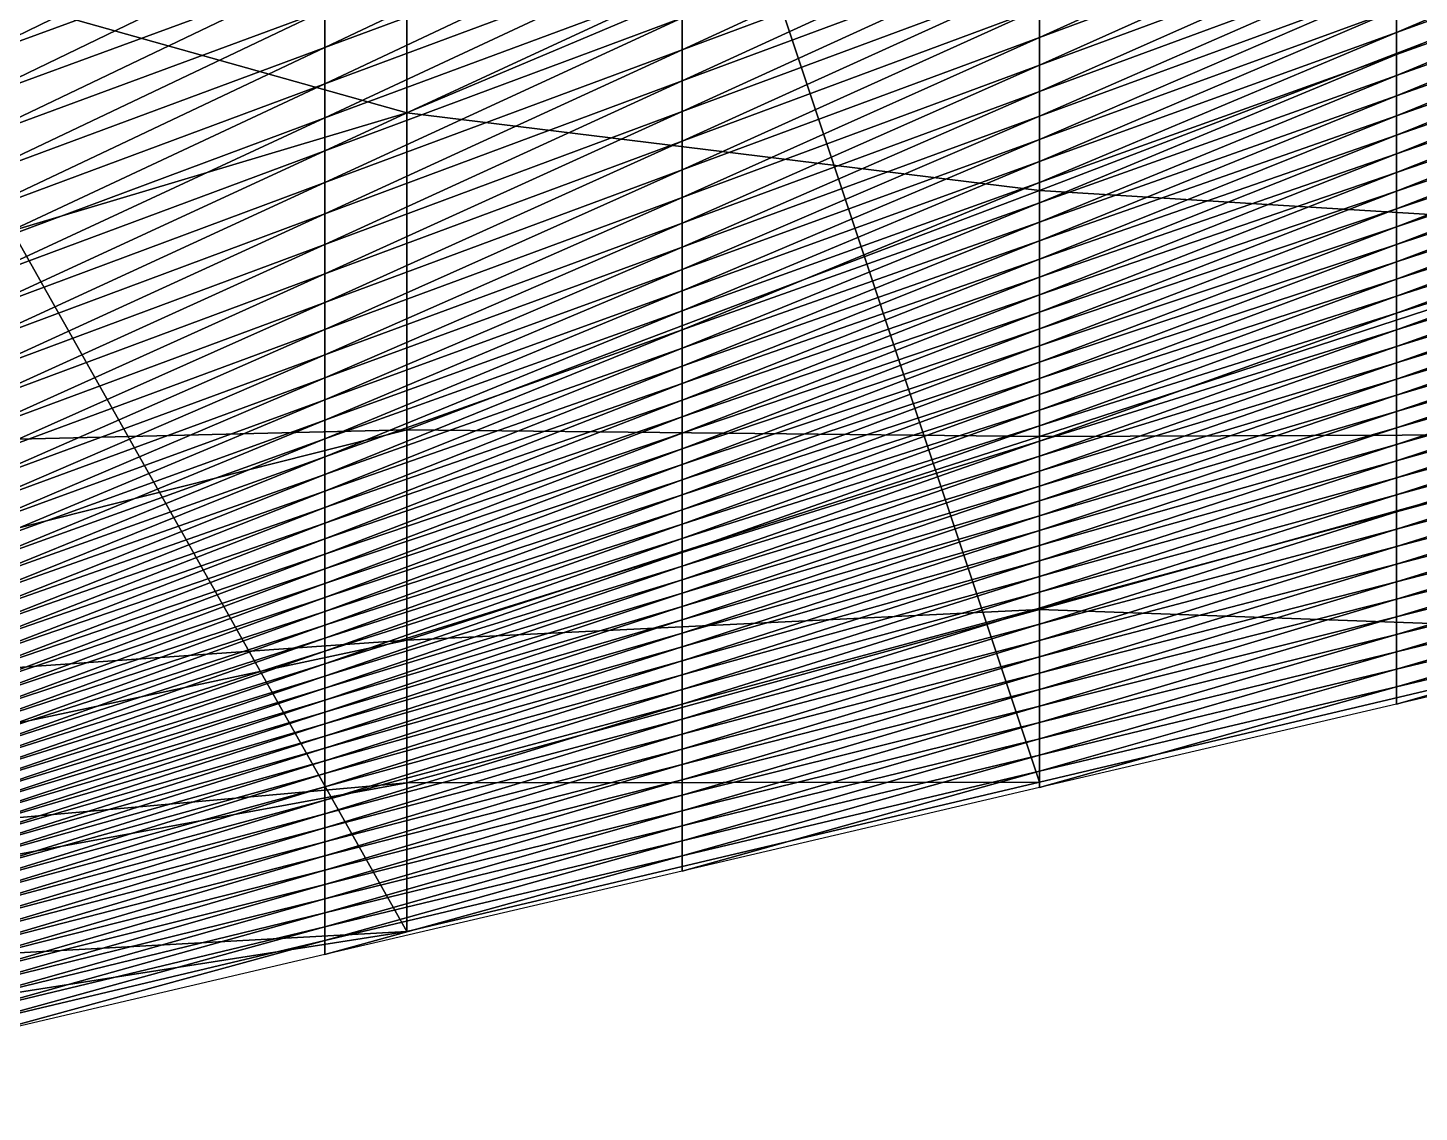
# Model space of a CAD drawing. Header units: metres. Extents: x -3 to 177, y -14 to 14.
# Drawn here: x 154.89 to 156.984, y -13.358 to -11.726 of the extents above; entities that cross this region are included whole.
import ezdxf

# ---------------------------------------------------------------- set-up
doc = ezdxf.new("R2010")
doc.units = ezdxf.units.M
doc.layers.add('HULL', color=7, linetype='Continuous', true_color=0x528ba5)
doc.layers.add('WBT_1_S', color=7, linetype='Continuous', true_color=0x417c9f)

msp = doc.modelspace()

# ---------------------------------------------------------------- linework, layer by layer
at = {"layer": 'HULL'}
for points in [[(154.8, -11.7741, 4.592), (154.8, -11.7079, 4.4153), (155.3375, -11.5129, 4.5219)], [(154.8, -11.7741, 4.592), (155.3375, -11.5129, 4.5219), (155.3375, -11.5778, 4.6973)], [(155.3375, -11.7556, 5.2294), (155.3375, -11.6994, 5.051), (155.875, -11.5011, 5.1535)], [(155.3375, -11.7556, 5.2294), (155.875, -11.5011, 5.1535), (155.875, -11.5566, 5.3304)], [(155.875, -11.759, 6.0437), (155.875, -11.7109, 5.8647), (156.4125, -11.5109, 5.9608)], [(155.875, -11.759, 6.0437), (156.4125, -11.5109, 5.9608), (156.4125, -11.5589, 6.1382)], [(156.4125, -11.7407, 6.8503), (156.4125, -11.6971, 6.6718), (156.95, -11.4975, 6.761)], [(156.4125, -11.7407, 6.8503), (156.95, -11.4975, 6.761), (156.95, -11.5414, 6.9377)], [(156.95, -11.733, 7.8273), (156.95, -11.6985, 7.6487), (157.4875, -11.5028, 7.7287)], [(156.95, -11.733, 7.8273), (157.4875, -11.5028, 7.7287), (157.4875, -11.5386, 7.9054)], [(156.4125, -11.7825, 7.0291), (156.4125, -11.7407, 6.8503), (156.95, -11.5414, 6.9377)], [(156.4125, -11.7825, 7.0291), (156.95, -11.5414, 6.9377), (156.95, -11.5838, 7.1148)], [(156.95, -11.7662, 8.0062), (156.95, -11.733, 7.8273), (157.4875, -11.5386, 7.9054)], [(156.95, -11.7662, 8.0062), (157.4875, -11.5386, 7.9054), (157.4875, -11.5734, 8.0824)], [(155.3375, -11.8102, 5.4083), (155.3375, -11.7556, 5.2294), (155.875, -11.5566, 5.3304)], [(155.3375, -11.8102, 5.4083), (155.875, -11.5566, 5.3304), (155.875, -11.6105, 5.5077)], [(155.875, -11.8061, 6.223), (155.875, -11.759, 6.0437), (156.4125, -11.5589, 6.1382)], [(155.875, -11.8061, 6.223), (156.4125, -11.5589, 6.1382), (156.4125, -11.6061, 6.3158)], [(156.95, -11.798, 8.1854), (156.95, -11.7662, 8.0062), (157.4875, -11.5734, 8.0824)], [(156.95, -11.798, 8.1854), (157.4875, -11.5734, 8.0824), (157.4875, -11.6067, 8.2596)], [(154.8, -11.8377, 4.7696), (154.8, -11.7741, 4.592), (155.3375, -11.5778, 4.6973)], [(154.8, -11.8377, 4.7696), (155.3375, -11.5778, 4.6973), (155.3375, -11.6403, 4.8736)], [(156.4125, -11.8219, 7.2085), (156.4125, -11.7825, 7.0291), (156.95, -11.5838, 7.1148)], [(156.4125, -11.8219, 7.2085), (156.95, -11.5838, 7.1148), (156.95, -11.6239, 7.2924)], [(155.3375, -11.8617, 5.588), (155.3375, -11.8102, 5.4083), (155.875, -11.6105, 5.5077)], [(155.3375, -11.8617, 5.588), (155.875, -11.6105, 5.5077), (155.875, -11.6618, 5.6859)], [(155.875, -11.8522, 6.4025), (155.875, -11.8061, 6.223), (156.4125, -11.6061, 6.3158)], [(155.875, -11.8522, 6.4025), (156.4125, -11.6061, 6.3158), (156.4125, -11.6523, 6.4936)], [(156.95, -11.8286, 8.3648), (156.95, -11.798, 8.1854), (157.4875, -11.6067, 8.2596)], [(156.95, -11.8286, 8.3648), (157.4875, -11.6067, 8.2596), (157.4875, -11.6388, 8.437)], [(156.4125, -11.859, 7.3884), (156.4125, -11.8219, 7.2085), (156.95, -11.6239, 7.2924)], [(156.4125, -11.859, 7.3884), (156.95, -11.6239, 7.2924), (156.95, -11.6621, 7.4703)], [(156.95, -11.8585, 8.5443), (156.95, -11.8286, 8.3648), (157.4875, -11.6388, 8.437)], [(156.95, -11.8585, 8.5443), (157.4875, -11.6388, 8.437), (157.4875, -11.6703, 8.6146)], [(154.8, -11.8977, 4.9485), (154.8, -11.8377, 4.7696), (155.3375, -11.6403, 4.8736)], [(154.8, -11.8977, 4.9485), (155.3375, -11.6403, 4.8736), (155.3375, -11.6994, 5.051)], [(155.875, -11.8968, 6.5825), (155.875, -11.8522, 6.4025), (156.4125, -11.6523, 6.4936)], [(155.875, -11.8968, 6.5825), (156.4125, -11.6523, 6.4936), (156.4125, -11.6971, 6.6718)], [(155.3375, -11.911, 5.7685), (155.3375, -11.8617, 5.588), (155.875, -11.6618, 5.6859)], [(155.3375, -11.911, 5.7685), (155.875, -11.6618, 5.6859), (155.875, -11.7109, 5.8647)], [(156.4125, -11.8942, 7.5687), (156.4125, -11.859, 7.3884), (156.95, -11.6621, 7.4703)], [(156.4125, -11.8942, 7.5687), (156.95, -11.6621, 7.4703), (156.95, -11.6985, 7.6487)], [(156.95, -11.8877, 8.7239), (156.95, -11.8585, 8.5443), (157.4875, -11.6703, 8.6146)], [(156.95, -11.8877, 8.7239), (157.4875, -11.6703, 8.6146), (157.4875, -11.7009, 8.7923)], [(154.8, -11.9547, 5.1283), (154.8, -11.8977, 4.9485), (155.3375, -11.6994, 5.051)], [(154.8, -11.9547, 5.1283), (155.3375, -11.6994, 5.051), (155.3375, -11.7556, 5.2294)], [(155.875, -11.9399, 6.7628), (155.875, -11.8968, 6.5825), (156.4125, -11.6971, 6.6718)], [(155.875, -11.9399, 6.7628), (156.4125, -11.6971, 6.6718), (156.4125, -11.7407, 6.8503)], [(156.4125, -11.9274, 7.7493), (156.4125, -11.8942, 7.5687), (156.95, -11.6985, 7.6487)], [(156.4125, -11.9274, 7.7493), (156.95, -11.6985, 7.6487), (156.95, -11.733, 7.8273)], [(156.95, -11.9159, 8.9036), (156.95, -11.8877, 8.7239), (157.4875, -11.7009, 8.7923)], [(156.95, -11.9159, 8.9036), (157.4875, -11.7009, 8.7923), (157.4875, -11.7308, 8.9701)], [(155.3375, -11.959, 5.9492), (155.3375, -11.911, 5.7685), (155.875, -11.7109, 5.8647)], [(155.3375, -11.959, 5.9492), (155.875, -11.7109, 5.8647), (155.875, -11.759, 6.0437)], [(155.875, -11.9813, 6.9434), (155.875, -11.9399, 6.7628), (156.4125, -11.7407, 6.8503)], [(155.875, -11.9813, 6.9434), (156.4125, -11.7407, 6.8503), (156.4125, -11.7825, 7.0291)], [(156.4125, -11.959, 7.9301), (156.4125, -11.9274, 7.7493), (156.95, -11.733, 7.8273)], [(156.4125, -11.959, 7.9301), (156.95, -11.733, 7.8273), (156.95, -11.7662, 8.0062)], [(156.95, -11.9439, 9.0834), (156.95, -11.9159, 8.9036), (157.4875, -11.7308, 8.9701)], [(156.95, -11.9439, 9.0834), (157.4875, -11.7308, 8.9701), (157.4875, -11.7603, 9.148)], [(154.8, -12.0098, 5.3088), (154.8, -11.9547, 5.1283), (155.3375, -11.7556, 5.2294)], [(154.8, -12.0098, 5.3088), (155.3375, -11.7556, 5.2294), (155.3375, -11.8102, 5.4083)], [(155.3375, -12.0061, 6.1302), (155.3375, -11.959, 5.9492), (155.875, -11.759, 6.0437)], [(155.3375, -12.0061, 6.1302), (155.875, -11.759, 6.0437), (155.875, -11.8061, 6.223)], [(156.95, -11.9717, 9.2632), (156.95, -11.9439, 9.0834), (157.4875, -11.7603, 9.148)], [(156.95, -11.9717, 9.2632), (157.4875, -11.7603, 9.148), (157.4875, -11.7896, 9.326)], [(155.875, -12.0199, 7.1247), (155.875, -11.9813, 6.9434), (156.4125, -11.7825, 7.0291)], [(155.875, -12.0199, 7.1247), (156.4125, -11.7825, 7.0291), (156.4125, -11.8219, 7.2085)], [(156.4125, -11.9893, 8.1112), (156.4125, -11.959, 7.9301), (156.95, -11.7662, 8.0062)], [(156.4125, -11.9893, 8.1112), (156.95, -11.7662, 8.0062), (156.95, -11.798, 8.1854)], [(155.3375, -12.052, 6.3115), (155.3375, -12.0061, 6.1302), (155.875, -11.8061, 6.223)], [(155.3375, -12.052, 6.3115), (155.875, -11.8061, 6.223), (155.875, -11.8522, 6.4025)], [(156.4125, -12.0184, 8.2925), (156.4125, -11.9893, 8.1112), (156.95, -11.798, 8.1854)], [(156.4125, -12.0184, 8.2925), (156.95, -11.798, 8.1854), (156.95, -11.8286, 8.3648)], [(156.95, -11.9986, 9.4432), (156.95, -11.9717, 9.2632), (157.4875, -11.7896, 9.326)], [(156.95, -11.9986, 9.4432), (157.4875, -11.7896, 9.326), (157.4875, -11.8182, 9.504)], [(154.8, -12.0617, 5.4902), (154.8, -12.0098, 5.3088), (155.3375, -11.8102, 5.4083)], [(154.8, -12.0617, 5.4902), (155.3375, -11.8102, 5.4083), (155.3375, -11.8617, 5.588)], [(155.875, -12.056, 7.3065), (155.875, -12.0199, 7.1247), (156.4125, -11.8219, 7.2085)], [(155.875, -12.056, 7.3065), (156.4125, -11.8219, 7.2085), (156.4125, -11.859, 7.3884)], [(156.95, -12.0256, 9.6231), (156.95, -11.9986, 9.4432), (157.4875, -11.8182, 9.504)], [(156.95, -12.0256, 9.6231), (157.4875, -11.8182, 9.504), (157.4875, -11.8467, 9.682)], [(156.4125, -12.0468, 8.4739), (156.4125, -12.0184, 8.2925), (156.95, -11.8286, 8.3648)], [(156.4125, -12.0468, 8.4739), (156.95, -11.8286, 8.3648), (156.95, -11.8585, 8.5443)], [(156.95, -12.0521, 9.8031), (156.95, -12.0256, 9.6231), (157.4875, -11.8467, 9.682)], [(156.95, -12.0521, 9.8031), (157.4875, -11.8467, 9.682), (157.4875, -11.875, 9.8601)], [(154.8, -12.111, 5.6723), (154.8, -12.0617, 5.4902), (155.3375, -11.8617, 5.588)], [(154.8, -12.111, 5.6723), (155.3375, -11.8617, 5.588), (155.3375, -11.911, 5.7685)], [(155.3375, -12.0964, 6.4932), (155.3375, -12.052, 6.3115), (155.875, -11.8522, 6.4025)], [(155.3375, -12.0964, 6.4932), (155.875, -11.8522, 6.4025), (155.875, -11.8968, 6.5825)], [(155.875, -12.0899, 7.4887), (155.875, -12.056, 7.3065), (156.4125, -11.859, 7.3884)], [(155.875, -12.0899, 7.4887), (156.4125, -11.859, 7.3884), (156.4125, -11.8942, 7.5687)], [(156.4125, -12.0744, 8.6554), (156.4125, -12.0468, 8.4739), (156.95, -11.8585, 8.5443)], [(156.4125, -12.0744, 8.6554), (156.95, -11.8585, 8.5443), (156.95, -11.8877, 8.7239)], [(156.4125, -12.1011, 8.8371), (156.4125, -12.0744, 8.6554), (156.95, -11.8877, 8.7239)], [(156.4125, -12.1011, 8.8371), (156.95, -11.8877, 8.7239), (156.95, -11.9159, 8.9036)], [(156.95, -12.0782, 9.9831), (156.95, -12.0521, 9.8031), (157.4875, -11.875, 9.8601)], [(156.95, -12.0782, 9.9831), (157.4875, -11.875, 9.8601), (157.4875, -11.903, 10.0382)], [(154.8, -12.1591, 5.8547), (154.8, -12.111, 5.6723), (155.3375, -11.911, 5.7685)], [(154.8, -12.1591, 5.8547), (155.3375, -11.911, 5.7685), (155.3375, -11.959, 5.9492)], [(155.3375, -12.1392, 6.6753), (155.3375, -12.0964, 6.4932), (155.875, -11.8968, 6.5825)], [(155.3375, -12.1392, 6.6753), (155.875, -11.8968, 6.5825), (155.875, -11.9399, 6.7628)], [(155.875, -12.1218, 7.6712), (155.875, -12.0899, 7.4887), (156.4125, -11.8942, 7.5687)], [(155.875, -12.1218, 7.6712), (156.4125, -11.8942, 7.5687), (156.4125, -11.9274, 7.7493)], [(156.95, -12.1044, 10.1632), (156.95, -12.0782, 9.9831), (157.4875, -11.903, 10.0382)], [(156.95, -12.1044, 10.1632), (157.4875, -11.903, 10.0382), (157.4875, -11.9309, 10.2163)], [(155.875, -12.1519, 7.854), (155.875, -12.1218, 7.6712), (156.4125, -11.9274, 7.7493)], [(155.875, -12.1519, 7.854), (156.4125, -11.9274, 7.7493), (156.4125, -11.959, 7.9301)], [(156.4125, -12.1276, 9.0188), (156.4125, -12.1011, 8.8371), (156.95, -11.9159, 8.9036)], [(156.4125, -12.1276, 9.0188), (156.95, -11.9159, 8.9036), (156.95, -11.9439, 9.0834)], [(156.95, -12.1299, 10.3433), (156.95, -12.1044, 10.1632), (157.4875, -11.9309, 10.2163)], [(156.95, -12.1299, 10.3433), (157.4875, -11.9309, 10.2163), (157.4875, -11.9584, 10.3945)], [(155.3375, -12.18, 6.8577), (155.3375, -12.1392, 6.6753), (155.875, -11.9399, 6.7628)], [(155.3375, -12.18, 6.8577), (155.875, -11.9399, 6.7628), (155.875, -11.9813, 6.9434)], [(156.4125, -12.1538, 9.2005), (156.4125, -12.1276, 9.0188), (156.95, -11.9439, 9.0834)], [(156.4125, -12.1538, 9.2005), (156.95, -11.9439, 9.0834), (156.95, -11.9717, 9.2632)], [(154.8, -12.206, 6.0375), (154.8, -12.1591, 5.8547), (155.3375, -11.959, 5.9492)], [(154.8, -12.206, 6.0375), (155.3375, -11.959, 5.9492), (155.3375, -12.0061, 6.1302)], [(155.875, -12.1805, 8.0371), (155.875, -12.1519, 7.854), (156.4125, -11.959, 7.9301)], [(155.875, -12.1805, 8.0371), (156.4125, -11.959, 7.9301), (156.4125, -11.9893, 8.1112)], [(156.4125, -12.1791, 9.3824), (156.4125, -12.1538, 9.2005), (156.95, -11.9717, 9.2632)], [(156.4125, -12.1791, 9.3824), (156.95, -11.9717, 9.2632), (156.95, -11.9986, 9.4432)], [(156.95, -12.1553, 10.5234), (156.95, -12.1299, 10.3433), (157.4875, -11.9584, 10.3945)], [(156.95, -12.1553, 10.5234), (157.4875, -11.9584, 10.3945), (157.4875, -11.9858, 10.5726)], [(155.3375, -12.2179, 7.0409), (155.3375, -12.18, 6.8577), (155.875, -11.9813, 6.9434)], [(155.3375, -12.2179, 7.0409), (155.875, -11.9813, 6.9434), (155.875, -12.0199, 7.1247)], [(155.875, -12.2082, 8.2203), (155.875, -12.1805, 8.0371), (156.4125, -11.9893, 8.1112)], [(155.875, -12.2082, 8.2203), (156.4125, -11.9893, 8.1112), (156.4125, -12.0184, 8.2925)], [(156.95, -12.1806, 10.7035), (156.95, -12.1553, 10.5234), (157.4875, -11.9858, 10.5726)], [(156.95, -12.1806, 10.7035), (157.4875, -11.9858, 10.5726), (157.4875, -12.0131, 10.7508)], [(154.8, -12.2519, 6.2205), (154.8, -12.206, 6.0375), (155.3375, -12.0061, 6.1302)], [(154.8, -12.2519, 6.2205), (155.3375, -12.0061, 6.1302), (155.3375, -12.052, 6.3115)], [(156.4125, -12.2044, 9.5642), (156.4125, -12.1791, 9.3824), (156.95, -11.9986, 9.4432)], [(156.4125, -12.2044, 9.5642), (156.95, -11.9986, 9.4432), (156.95, -12.0256, 9.6231)], [(156.95, -12.2054, 10.8837), (156.95, -12.1806, 10.7035), (157.4875, -12.0131, 10.7508)], [(156.95, -12.2054, 10.8837), (157.4875, -12.0131, 10.7508), (157.4875, -12.04, 10.929)], [(155.3375, -12.2529, 7.2246), (155.3375, -12.2179, 7.0409), (155.875, -12.0199, 7.1247)], [(155.3375, -12.2529, 7.2246), (155.875, -12.0199, 7.1247), (155.875, -12.056, 7.3065)], [(155.875, -12.2351, 8.4036), (155.875, -12.2082, 8.2203), (156.4125, -12.0184, 8.2925)], [(155.875, -12.2351, 8.4036), (156.4125, -12.0184, 8.2925), (156.4125, -12.0468, 8.4739)], [(156.4125, -12.2292, 9.7461), (156.4125, -12.2044, 9.5642), (156.95, -12.0256, 9.6231)], [(156.4125, -12.2292, 9.7461), (156.95, -12.0256, 9.6231), (156.95, -12.0521, 9.8031)], [(154.8, -12.296, 6.4039), (154.8, -12.2519, 6.2205), (155.3375, -12.052, 6.3115)], [(154.8, -12.296, 6.4039), (155.3375, -12.052, 6.3115), (155.3375, -12.0964, 6.4932)], [(155.3375, -12.2856, 7.4087), (155.3375, -12.2529, 7.2246), (155.875, -12.056, 7.3065)], [(155.3375, -12.2856, 7.4087), (155.875, -12.056, 7.3065), (155.875, -12.0899, 7.4887)], [(155.875, -12.2611, 8.587), (155.875, -12.2351, 8.4036), (156.4125, -12.0468, 8.4739)], [(155.875, -12.2611, 8.587), (156.4125, -12.0468, 8.4739), (156.4125, -12.0744, 8.6554)], [(156.4125, -12.2535, 9.9281), (156.4125, -12.2292, 9.7461), (156.95, -12.0521, 9.8031)], [(156.4125, -12.2535, 9.9281), (156.95, -12.0521, 9.8031), (156.95, -12.0782, 9.9831)], [(156.95, -12.23, 11.0638), (156.95, -12.2054, 10.8837), (157.4875, -12.04, 10.929)], [(156.95, -12.23, 11.0638), (157.4875, -12.04, 10.929), (157.4875, -12.0668, 11.1072)], [(155.875, -12.2863, 8.7706), (155.875, -12.2611, 8.587), (156.4125, -12.0744, 8.6554)], [(155.875, -12.2863, 8.7706), (156.4125, -12.0744, 8.6554), (156.4125, -12.1011, 8.8371)], [(156.4125, -12.2778, 10.11), (156.4125, -12.2535, 9.9281), (156.95, -12.0782, 9.9831)], [(156.4125, -12.2778, 10.11), (156.95, -12.0782, 9.9831), (156.95, -12.1044, 10.1632)], [(156.95, -12.2546, 11.244), (156.95, -12.23, 11.0638), (157.4875, -12.0668, 11.1072)], [(156.95, -12.2546, 11.244), (157.4875, -12.0668, 11.1072), (157.4875, -12.0935, 11.2855)], [(154.8, -12.3384, 6.5878), (154.8, -12.296, 6.4039), (155.3375, -12.0964, 6.4932)], [(154.8, -12.3384, 6.5878), (155.3375, -12.0964, 6.4932), (155.3375, -12.1392, 6.6753)], [(155.3375, -12.3162, 7.5931), (155.3375, -12.2856, 7.4087), (155.875, -12.0899, 7.4887)], [(155.3375, -12.3162, 7.5931), (155.875, -12.0899, 7.4887), (155.875, -12.1218, 7.6712)], [(156.95, -12.279, 11.4242), (156.95, -12.2546, 11.244), (157.4875, -12.0935, 11.2855)], [(156.95, -12.279, 11.4242), (157.4875, -12.0935, 11.2855), (157.4875, -12.1202, 11.4637)], [(155.875, -12.3112, 8.9542), (155.875, -12.2863, 8.7706), (156.4125, -12.1011, 8.8371)], [(155.875, -12.3112, 8.9542), (156.4125, -12.1011, 8.8371), (156.4125, -12.1276, 9.0188)], [(156.4125, -12.3014, 10.2921), (156.4125, -12.2778, 10.11), (156.95, -12.1044, 10.1632)], [(156.4125, -12.3014, 10.2921), (156.95, -12.1044, 10.1632), (156.95, -12.1299, 10.3433)], [(156.95, -12.3035, 11.6044), (156.95, -12.279, 11.4242), (157.4875, -12.1202, 11.4637)], [(156.95, -12.3035, 11.6044), (157.4875, -12.1202, 11.4637), (157.4875, -12.1468, 11.642)], [(154.8, -12.3788, 6.7721), (154.8, -12.3384, 6.5878), (155.3375, -12.1392, 6.6753)], [(154.8, -12.3788, 6.7721), (155.3375, -12.1392, 6.6753), (155.3375, -12.18, 6.8577)], [(155.3375, -12.3447, 7.7779), (155.3375, -12.3162, 7.5931), (155.875, -12.1218, 7.6712)], [(155.3375, -12.3447, 7.7779), (155.875, -12.1218, 7.6712), (155.875, -12.1519, 7.854)], [(155.875, -12.3359, 9.1378), (155.875, -12.3112, 8.9542), (156.4125, -12.1276, 9.0188)], [(155.875, -12.3359, 9.1378), (156.4125, -12.1276, 9.0188), (156.4125, -12.1538, 9.2005)], [(156.4125, -12.3248, 10.4741), (156.4125, -12.3014, 10.2921), (156.95, -12.1299, 10.3433)], [(156.4125, -12.3248, 10.4741), (156.95, -12.1299, 10.3433), (156.95, -12.1553, 10.5234)], [(155.3375, -12.3718, 7.9629), (155.3375, -12.3447, 7.7779), (155.875, -12.1519, 7.854)], [(155.3375, -12.3718, 7.9629), (155.875, -12.1519, 7.854), (155.875, -12.1805, 8.0371)], [(155.875, -12.3596, 9.3216), (155.875, -12.3359, 9.1378), (156.4125, -12.1538, 9.2005)], [(155.875, -12.3596, 9.3216), (156.4125, -12.1538, 9.2005), (156.4125, -12.1791, 9.3824)], [(156.4125, -12.3481, 10.6562), (156.4125, -12.3248, 10.4741), (156.95, -12.1553, 10.5234)], [(156.4125, -12.3481, 10.6562), (156.95, -12.1553, 10.5234), (156.95, -12.1806, 10.7035)], [(156.95, -12.3281, 11.7846), (156.95, -12.3035, 11.6044), (157.4875, -12.1468, 11.642)], [(156.95, -12.3281, 11.7846), (157.4875, -12.1468, 11.642), (157.4875, -12.1736, 11.8202)], [(154.8, -12.4159, 6.957), (154.8, -12.3788, 6.7721), (155.3375, -12.18, 6.8577)], [(154.8, -12.4159, 6.957), (155.3375, -12.18, 6.8577), (155.3375, -12.2179, 7.0409)], [(155.3375, -12.398, 8.148), (155.3375, -12.3718, 7.9629), (155.875, -12.1805, 8.0371)], [(155.3375, -12.398, 8.148), (155.875, -12.1805, 8.0371), (155.875, -12.2082, 8.2203)], [(155.875, -12.3832, 9.5053), (155.875, -12.3596, 9.3216), (156.4125, -12.1791, 9.3824)], [(155.875, -12.3832, 9.5053), (156.4125, -12.1791, 9.3824), (156.4125, -12.2044, 9.5642)], [(156.4125, -12.3708, 10.8383), (156.4125, -12.3481, 10.6562), (156.95, -12.1806, 10.7035)], [(156.4125, -12.3708, 10.8383), (156.95, -12.1806, 10.7035), (156.95, -12.2054, 10.8837)], [(156.95, -12.3528, 11.9648), (156.95, -12.3281, 11.7846), (157.4875, -12.1736, 11.8202)], [(156.95, -12.3528, 11.9648), (157.4875, -12.1736, 11.8202), (157.4875, -12.2004, 11.9984)], [(155.875, -12.4063, 9.6891), (155.875, -12.3832, 9.5053), (156.4125, -12.2044, 9.5642)], [(155.875, -12.4063, 9.6891), (156.4125, -12.2044, 9.5642), (156.4125, -12.2292, 9.7461)], [(156.95, -12.3778, 12.1449), (156.95, -12.3528, 11.9648), (157.4875, -12.2004, 11.9984)], [(156.95, -12.3778, 12.1449), (157.4875, -12.2004, 11.9984), (157.4875, -12.2275, 12.1766)], [(154.8, -12.4498, 7.1426), (154.8, -12.4159, 6.957), (155.3375, -12.2179, 7.0409)], [(154.8, -12.4498, 7.1426), (155.3375, -12.2179, 7.0409), (155.3375, -12.2529, 7.2246)], [(155.3375, -12.4233, 8.3333), (155.3375, -12.398, 8.148), (155.875, -12.2082, 8.2203)], [(155.3375, -12.4233, 8.3333), (155.875, -12.2082, 8.2203), (155.875, -12.2351, 8.4036)], [(156.4125, -12.3933, 11.0204), (156.4125, -12.3708, 10.8383), (156.95, -12.2054, 10.8837)], [(156.4125, -12.3933, 11.0204), (156.95, -12.2054, 10.8837), (156.95, -12.23, 11.0638)], [(155.3375, -12.4479, 8.5186), (155.3375, -12.4233, 8.3333), (155.875, -12.2351, 8.4036)], [(155.3375, -12.4479, 8.5186), (155.875, -12.2351, 8.4036), (155.875, -12.2611, 8.587)], [(155.875, -12.4288, 9.873), (155.875, -12.4063, 9.6891), (156.4125, -12.2292, 9.7461)], [(155.875, -12.4288, 9.873), (156.4125, -12.2292, 9.7461), (156.4125, -12.2535, 9.9281)], [(156.4125, -12.4156, 11.2026), (156.4125, -12.3933, 11.0204), (156.95, -12.23, 11.0638)], [(156.4125, -12.4156, 11.2026), (156.95, -12.23, 11.0638), (156.95, -12.2546, 11.244)], [(156.95, -12.4031, 12.325), (156.95, -12.3778, 12.1449), (157.4875, -12.2275, 12.1766)], [(156.95, -12.4031, 12.325), (157.4875, -12.2275, 12.1766), (157.4875, -12.2547, 12.3548)], [(154.8, -12.4813, 7.3287), (154.8, -12.4498, 7.1426), (155.3375, -12.2529, 7.2246)], [(154.8, -12.4813, 7.3287), (155.3375, -12.2529, 7.2246), (155.3375, -12.2856, 7.4087)], [(155.3375, -12.4715, 8.7041), (155.3375, -12.4479, 8.5186), (155.875, -12.2611, 8.587)], [(155.3375, -12.4715, 8.7041), (155.875, -12.2611, 8.587), (155.875, -12.2863, 8.7706)], [(155.875, -12.4513, 10.0569), (155.875, -12.4288, 9.873), (156.4125, -12.2535, 9.9281)], [(155.875, -12.4513, 10.0569), (156.4125, -12.2535, 9.9281), (156.4125, -12.2778, 10.11)], [(156.4125, -12.4379, 11.3847), (156.4125, -12.4156, 11.2026), (156.95, -12.2546, 11.244)], [(156.4125, -12.4379, 11.3847), (156.95, -12.2546, 11.244), (156.95, -12.279, 11.4242)], [(156.95, -12.4287, 12.5051), (156.95, -12.4031, 12.325), (157.4875, -12.2547, 12.3548)], [(156.95, -12.4287, 12.5051), (157.4875, -12.2547, 12.3548), (157.4875, -12.2823, 12.533)], [(154.8, -12.5106, 7.515), (154.8, -12.4813, 7.3287), (155.3375, -12.2856, 7.4087)], [(154.8, -12.5106, 7.515), (155.3375, -12.2856, 7.4087), (155.3375, -12.3162, 7.5931)], [(155.3375, -12.4948, 8.8896), (155.3375, -12.4715, 8.7041), (155.875, -12.2863, 8.7706)], [(155.3375, -12.4948, 8.8896), (155.875, -12.2863, 8.7706), (155.875, -12.3112, 8.9542)], [(155.875, -12.4729, 10.2409), (155.875, -12.4513, 10.0569), (156.4125, -12.2778, 10.11)], [(155.875, -12.4729, 10.2409), (156.4125, -12.2778, 10.11), (156.4125, -12.3014, 10.2921)], [(156.4125, -12.4602, 11.5669), (156.4125, -12.4379, 11.3847), (156.95, -12.279, 11.4242)], [(156.4125, -12.4602, 11.5669), (156.95, -12.279, 11.4242), (156.95, -12.3035, 11.6044)], [(156.95, -12.4544, 12.6852), (156.95, -12.4287, 12.5051), (157.4875, -12.2823, 12.533)], [(156.95, -12.4544, 12.6852), (157.4875, -12.2823, 12.533), (157.4875, -12.3099, 12.7111)], [(155.875, -12.4943, 10.4249), (155.875, -12.4729, 10.2409), (156.4125, -12.3014, 10.2921)], [(155.875, -12.4943, 10.4249), (156.4125, -12.3014, 10.2921), (156.4125, -12.3248, 10.4741)], [(156.4125, -12.4826, 11.749), (156.4125, -12.4602, 11.5669), (156.95, -12.3035, 11.6044)], [(156.4125, -12.4826, 11.749), (156.95, -12.3035, 11.6044), (156.95, -12.3281, 11.7846)], [(156.95, -12.4805, 12.8652), (156.95, -12.4544, 12.6852), (157.4875, -12.3099, 12.7111)], [(156.95, -12.4805, 12.8652), (157.4875, -12.3099, 12.7111), (157.4875, -12.3377, 12.8892)], [(154.8, -12.5375, 7.7018), (154.8, -12.5106, 7.515), (155.3375, -12.3162, 7.5931)], [(154.8, -12.5375, 7.7018), (155.3375, -12.3162, 7.5931), (155.3375, -12.3447, 7.7779)], [(155.3375, -12.5181, 9.0751), (155.3375, -12.4948, 8.8896), (155.875, -12.3112, 8.9542)], [(155.3375, -12.5181, 9.0751), (155.875, -12.3112, 8.9542), (155.875, -12.3359, 9.1378)], [(155.875, -12.5156, 10.6089), (155.875, -12.4943, 10.4249), (156.4125, -12.3248, 10.4741)], [(155.875, -12.5156, 10.6089), (156.4125, -12.3248, 10.4741), (156.4125, -12.3481, 10.6562)], [(156.4125, -12.5052, 11.9311), (156.4125, -12.4826, 11.749), (156.95, -12.3281, 11.7846)], [(156.4125, -12.5052, 11.9311), (156.95, -12.3281, 11.7846), (156.95, -12.3528, 11.9648)], [(154.8, -12.5631, 7.8887), (154.8, -12.5375, 7.7018), (155.3375, -12.3447, 7.7779)], [(154.8, -12.5631, 7.8887), (155.3375, -12.3447, 7.7779), (155.3375, -12.3718, 7.9629)], [(155.3375, -12.54, 9.2608), (155.3375, -12.5181, 9.0751), (155.875, -12.3359, 9.1378)], [(155.3375, -12.54, 9.2608), (155.875, -12.3359, 9.1378), (155.875, -12.3596, 9.3216)], [(155.875, -12.5362, 10.7929), (155.875, -12.5156, 10.6089), (156.4125, -12.3481, 10.6562)], [(155.875, -12.5362, 10.7929), (156.4125, -12.3481, 10.6562), (156.4125, -12.3708, 10.8383)], [(156.95, -12.5067, 13.0453), (156.95, -12.4805, 12.8652), (157.4875, -12.3377, 12.8892)], [(156.95, -12.5067, 13.0453), (157.4875, -12.3377, 12.8892), (157.4875, -12.3657, 13.0673)], [(154.8, -12.5877, 8.0758), (154.8, -12.5631, 7.8887), (155.3375, -12.3718, 7.9629)], [(154.8, -12.5877, 8.0758), (155.3375, -12.3718, 7.9629), (155.3375, -12.398, 8.148)], [(155.3375, -12.562, 9.4464), (155.3375, -12.54, 9.2608), (155.875, -12.3596, 9.3216)], [(155.3375, -12.562, 9.4464), (155.875, -12.3596, 9.3216), (155.875, -12.3832, 9.5053)], [(155.875, -12.5565, 10.977), (155.875, -12.5362, 10.7929), (156.4125, -12.3708, 10.8383)], [(155.875, -12.5565, 10.977), (156.4125, -12.3708, 10.8383), (156.4125, -12.3933, 11.0204)], [(156.4125, -12.5281, 12.1132), (156.4125, -12.5052, 11.9311), (156.95, -12.3528, 11.9648)], [(156.4125, -12.5281, 12.1132), (156.95, -12.3528, 11.9648), (156.95, -12.3778, 12.1449)], [(156.95, -12.533, 13.2253), (156.95, -12.5067, 13.0453), (157.4875, -12.3657, 13.0673)], [(156.95, -12.533, 13.2253), (157.4875, -12.3657, 13.0673), (157.4875, -12.3937, 13.2455)], [(155.3375, -12.5834, 9.6322), (155.3375, -12.562, 9.4464), (155.875, -12.3832, 9.5053)], [(155.3375, -12.5834, 9.6322), (155.875, -12.3832, 9.5053), (155.875, -12.4063, 9.6891)], [(155.875, -12.5767, 11.1611), (155.875, -12.5565, 10.977), (156.4125, -12.3933, 11.0204)], [(155.875, -12.5767, 11.1611), (156.4125, -12.3933, 11.0204), (156.4125, -12.4156, 11.2026)], [(156.4125, -12.5514, 12.2953), (156.4125, -12.5281, 12.1132), (156.95, -12.3778, 12.1449)], [(156.4125, -12.5514, 12.2953), (156.95, -12.3778, 12.1449), (156.95, -12.4031, 12.325)], [(156.95, -12.5594, 13.4053), (156.95, -12.533, 13.2253), (157.4875, -12.3937, 13.2455)], [(156.95, -12.5594, 13.4053), (157.4875, -12.3937, 13.2455), (157.4875, -12.4218, 13.4236)], [(154.8, -12.6116, 8.2629), (154.8, -12.5877, 8.0758), (155.3375, -12.398, 8.148)], [(154.8, -12.6116, 8.2629), (155.3375, -12.398, 8.148), (155.3375, -12.4233, 8.3333)], [(155.3375, -12.6041, 9.818), (155.3375, -12.5834, 9.6322), (155.875, -12.4063, 9.6891)], [(155.3375, -12.6041, 9.818), (155.875, -12.4063, 9.6891), (155.875, -12.4288, 9.873)], [(156.4125, -12.5751, 12.4773), (156.4125, -12.5514, 12.2953), (156.95, -12.4031, 12.325)], [(156.4125, -12.5751, 12.4773), (156.95, -12.4031, 12.325), (156.95, -12.4287, 12.5051)], [(154.8, -12.6346, 8.4502), (154.8, -12.6116, 8.2629), (155.3375, -12.4233, 8.3333)], [(154.8, -12.6346, 8.4502), (155.3375, -12.4233, 8.3333), (155.3375, -12.4479, 8.5186)], [(155.3375, -12.6247, 10.0038), (155.3375, -12.6041, 9.818), (155.875, -12.4288, 9.873)], [(155.3375, -12.6247, 10.0038), (155.875, -12.4288, 9.873), (155.875, -12.4513, 10.0569)], [(155.875, -12.5968, 11.3452), (155.875, -12.5767, 11.1611), (156.4125, -12.4156, 11.2026)], [(155.875, -12.5968, 11.3452), (156.4125, -12.4156, 11.2026), (156.4125, -12.4379, 11.3847)], [(156.4125, -12.599, 12.6593), (156.4125, -12.5751, 12.4773), (156.95, -12.4287, 12.5051)], [(156.4125, -12.599, 12.6593), (156.95, -12.4287, 12.5051), (156.95, -12.4544, 12.6852)], [(156.95, -12.5859, 13.5853), (156.95, -12.5594, 13.4053), (157.4875, -12.4218, 13.4236)], [(156.95, -12.5859, 13.5853), (157.4875, -12.4218, 13.4236), (157.4875, -12.45, 13.6017)], [(154.8, -12.6567, 8.6376), (154.8, -12.6346, 8.4502), (155.3375, -12.4479, 8.5186)], [(154.8, -12.6567, 8.6376), (155.3375, -12.4479, 8.5186), (155.3375, -12.4715, 8.7041)], [(155.3375, -12.6444, 10.1897), (155.3375, -12.6247, 10.0038), (155.875, -12.4513, 10.0569)], [(155.3375, -12.6444, 10.1897), (155.875, -12.4513, 10.0569), (155.875, -12.4729, 10.2409)], [(155.875, -12.6169, 11.5293), (155.875, -12.5968, 11.3452), (156.4125, -12.4379, 11.3847)], [(155.875, -12.6169, 11.5293), (156.4125, -12.4379, 11.3847), (156.4125, -12.4602, 11.5669)], [(156.4125, -12.6233, 12.8413), (156.4125, -12.599, 12.6593), (156.95, -12.4544, 12.6852)], [(156.4125, -12.6233, 12.8413), (156.95, -12.4544, 12.6852), (156.95, -12.4805, 12.8652)], [(156.95, -12.6123, 13.7653), (156.95, -12.5859, 13.5853), (157.4875, -12.45, 13.6017)], [(156.95, -12.6123, 13.7653), (157.4875, -12.45, 13.6017), (157.4875, -12.4781, 13.7798)], [(154.8, -12.6785, 8.825), (154.8, -12.6567, 8.6376), (155.3375, -12.4715, 8.7041)], [(154.8, -12.6785, 8.825), (155.3375, -12.4715, 8.7041), (155.3375, -12.4948, 8.8896)], [(155.3375, -12.6638, 10.3756), (155.3375, -12.6444, 10.1897), (155.875, -12.4729, 10.2409)], [(155.3375, -12.6638, 10.3756), (155.875, -12.4729, 10.2409), (155.875, -12.4943, 10.4249)], [(155.875, -12.6371, 11.7134), (155.875, -12.6169, 11.5293), (156.4125, -12.4602, 11.5669)], [(155.875, -12.6371, 11.7134), (156.4125, -12.4602, 11.5669), (156.4125, -12.4826, 11.749)], [(154.8, -12.7002, 9.0124), (154.8, -12.6785, 8.825), (155.3375, -12.4948, 8.8896)], [(154.8, -12.7002, 9.0124), (155.3375, -12.4948, 8.8896), (155.3375, -12.5181, 9.0751)], [(155.3375, -12.6831, 10.5615), (155.3375, -12.6638, 10.3756), (155.875, -12.4943, 10.4249)], [(155.3375, -12.6831, 10.5615), (155.875, -12.4943, 10.4249), (155.875, -12.5156, 10.6089)], [(155.875, -12.6576, 11.8975), (155.875, -12.6371, 11.7134), (156.4125, -12.4826, 11.749)], [(155.875, -12.6576, 11.8975), (156.4125, -12.4826, 11.749), (156.4125, -12.5052, 11.9311)], [(156.4125, -12.6477, 13.0232), (156.4125, -12.6233, 12.8413), (156.95, -12.4805, 12.8652)], [(156.4125, -12.6477, 13.0232), (156.95, -12.4805, 12.8652), (156.95, -12.5067, 13.0453)], [(156.95, -12.6388, 13.9453), (156.95, -12.6123, 13.7653), (157.4875, -12.4781, 13.7798)], [(156.95, -12.6388, 13.9453), (157.4875, -12.4781, 13.7798), (157.4875, -12.5063, 13.9578)], [(154.8, -12.7205, 9.2), (154.8, -12.7002, 9.0124), (155.3375, -12.5181, 9.0751)], [(154.8, -12.7205, 9.2), (155.3375, -12.5181, 9.0751), (155.3375, -12.54, 9.2608)], [(155.3375, -12.7016, 10.7476), (155.3375, -12.6831, 10.5615), (155.875, -12.5156, 10.6089)], [(155.3375, -12.7016, 10.7476), (155.875, -12.5156, 10.6089), (155.875, -12.5362, 10.7929)], [(155.875, -12.6784, 12.0815), (155.875, -12.6576, 11.8975), (156.4125, -12.5052, 11.9311)], [(155.875, -12.6784, 12.0815), (156.4125, -12.5052, 11.9311), (156.4125, -12.5281, 12.1132)], [(156.4125, -12.6723, 13.2051), (156.4125, -12.6477, 13.0232), (156.95, -12.5067, 13.0453)], [(156.4125, -12.6723, 13.2051), (156.95, -12.5067, 13.0453), (156.95, -12.533, 13.2253)], [(156.95, -12.6651, 14.1254), (156.95, -12.6388, 13.9453), (157.4875, -12.5063, 13.9578)], [(156.95, -12.6651, 14.1254), (157.4875, -12.5063, 13.9578), (157.4875, -12.5343, 14.136)], [(154.8, -12.7408, 9.3875), (154.8, -12.7205, 9.2), (155.3375, -12.54, 9.2608)], [(154.8, -12.7408, 9.3875), (155.3375, -12.54, 9.2608), (155.3375, -12.562, 9.4464)], [(155.3375, -12.7197, 10.9336), (155.3375, -12.7016, 10.7476), (155.875, -12.5362, 10.7929)], [(155.3375, -12.7197, 10.9336), (155.875, -12.5362, 10.7929), (155.875, -12.5565, 10.977)], [(155.875, -12.6997, 12.2655), (155.875, -12.6784, 12.0815), (156.4125, -12.5281, 12.1132)], [(155.875, -12.6997, 12.2655), (156.4125, -12.5281, 12.1132), (156.4125, -12.5514, 12.2953)], [(156.4125, -12.697, 13.3871), (156.4125, -12.6723, 13.2051), (156.95, -12.533, 13.2253)], [(156.4125, -12.697, 13.3871), (156.95, -12.533, 13.2253), (156.95, -12.5594, 13.4053)], [(156.95, -12.6912, 14.3054), (156.95, -12.6651, 14.1254), (157.4875, -12.5343, 14.136)], [(156.95, -12.6912, 14.3054), (157.4875, -12.5343, 14.136), (157.4875, -12.5621, 14.3141)], [(155.3375, -12.7377, 11.1196), (155.3375, -12.7197, 10.9336), (155.875, -12.5565, 10.977)], [(155.3375, -12.7377, 11.1196), (155.875, -12.5565, 10.977), (155.875, -12.5767, 11.1611)], [(155.875, -12.7216, 12.4495), (155.875, -12.6997, 12.2655), (156.4125, -12.5514, 12.2953)], [(155.875, -12.7216, 12.4495), (156.4125, -12.5514, 12.2953), (156.4125, -12.5751, 12.4773)], [(156.4125, -12.7218, 13.569), (156.4125, -12.697, 13.3871), (156.95, -12.5594, 13.4053)], [(156.4125, -12.7218, 13.569), (156.95, -12.5594, 13.4053), (156.95, -12.5859, 13.5853)], [(154.8, -12.7605, 9.5752), (154.8, -12.7408, 9.3875), (155.3375, -12.562, 9.4464)], [(154.8, -12.7605, 9.5752), (155.3375, -12.562, 9.4464), (155.3375, -12.5834, 9.6322)], [(155.3375, -12.7556, 11.3057), (155.3375, -12.7377, 11.1196), (155.875, -12.5767, 11.1611)], [(155.3375, -12.7556, 11.3057), (155.875, -12.5767, 11.1611), (155.875, -12.5968, 11.3452)], [(155.875, -12.7436, 12.6334), (155.875, -12.7216, 12.4495), (156.4125, -12.5751, 12.4773)], [(155.875, -12.7436, 12.6334), (156.4125, -12.5751, 12.4773), (156.4125, -12.599, 12.6593)], [(156.95, -12.7174, 14.4855), (156.95, -12.6912, 14.3054), (157.4875, -12.5621, 14.3141)], [(156.95, -12.7174, 14.4855), (157.4875, -12.5621, 14.3141), (157.4875, -12.59, 14.4922)], [(154.8, -12.7794, 9.7629), (154.8, -12.7605, 9.5752), (155.3375, -12.5834, 9.6322)], [(154.8, -12.7794, 9.7629), (155.3375, -12.5834, 9.6322), (155.3375, -12.6041, 9.818)], [(155.3375, -12.7735, 11.4918), (155.3375, -12.7556, 11.3057), (155.875, -12.5968, 11.3452)], [(155.3375, -12.7735, 11.4918), (155.875, -12.5968, 11.3452), (155.875, -12.6169, 11.5293)], [(155.875, -12.7661, 12.8173), (155.875, -12.7436, 12.6334), (156.4125, -12.599, 12.6593)], [(155.875, -12.7661, 12.8173), (156.4125, -12.599, 12.6593), (156.4125, -12.6233, 12.8413)], [(156.4125, -12.7466, 13.7509), (156.4125, -12.7218, 13.569), (156.95, -12.5859, 13.5853)], [(156.4125, -12.7466, 13.7509), (156.95, -12.5859, 13.5853), (156.95, -12.6123, 13.7653)], [(156.95, -12.7435, 14.6655), (156.95, -12.7174, 14.4855), (157.4875, -12.59, 14.4922)], [(156.95, -12.7435, 14.6655), (157.4875, -12.59, 14.4922), (157.4875, -12.6179, 14.6704)], [(154.8, -12.7982, 9.9506), (154.8, -12.7794, 9.7629), (155.3375, -12.6041, 9.818)], [(154.8, -12.7982, 9.9506), (155.3375, -12.6041, 9.818), (155.3375, -12.6247, 10.0038)], [(155.3375, -12.7916, 11.6778), (155.3375, -12.7735, 11.4918), (155.875, -12.6169, 11.5293)], [(155.3375, -12.7916, 11.6778), (155.875, -12.6169, 11.5293), (155.875, -12.6371, 11.7134)], [(155.875, -12.7887, 13.0012), (155.875, -12.7661, 12.8173), (156.4125, -12.6233, 12.8413)], [(155.875, -12.7887, 13.0012), (156.4125, -12.6233, 12.8413), (156.4125, -12.6477, 13.0232)], [(156.4125, -12.7713, 13.9328), (156.4125, -12.7466, 13.7509), (156.95, -12.6123, 13.7653)], [(156.4125, -12.7713, 13.9328), (156.95, -12.6123, 13.7653), (156.95, -12.6388, 13.9453)], [(154.8, -12.8159, 10.1385), (154.8, -12.7982, 9.9506), (155.3375, -12.6247, 10.0038)], [(154.8, -12.8159, 10.1385), (155.3375, -12.6247, 10.0038), (155.3375, -12.6444, 10.1897)], [(154.8, -12.8333, 10.3263), (154.8, -12.8159, 10.1385), (155.3375, -12.6444, 10.1897)], [(154.8, -12.8333, 10.3263), (155.3375, -12.6444, 10.1897), (155.3375, -12.6638, 10.3756)], [(155.3375, -12.81, 11.8638), (155.3375, -12.7916, 11.6778), (155.875, -12.6371, 11.7134)], [(155.3375, -12.81, 11.8638), (155.875, -12.6371, 11.7134), (155.875, -12.6576, 11.8975)], [(156.4125, -12.7959, 14.1148), (156.4125, -12.7713, 13.9328), (156.95, -12.6388, 13.9453)], [(156.4125, -12.7959, 14.1148), (156.95, -12.6388, 13.9453), (156.95, -12.6651, 14.1254)], [(154.8, -12.8506, 10.5142), (154.8, -12.8333, 10.3263), (155.3375, -12.6638, 10.3756)], [(154.8, -12.8506, 10.5142), (155.3375, -12.6638, 10.3756), (155.3375, -12.6831, 10.5615)], [(155.3375, -12.8287, 12.0498), (155.3375, -12.81, 11.8638), (155.875, -12.6576, 11.8975)], [(155.3375, -12.8287, 12.0498), (155.875, -12.6576, 11.8975), (155.875, -12.6784, 12.0815)], [(155.875, -12.8116, 13.185), (155.875, -12.7887, 13.0012), (156.4125, -12.6477, 13.0232)], [(155.875, -12.8116, 13.185), (156.4125, -12.6477, 13.0232), (156.4125, -12.6723, 13.2051)], [(156.4125, -12.8203, 14.2967), (156.4125, -12.7959, 14.1148), (156.95, -12.6651, 14.1254)], [(156.4125, -12.8203, 14.2967), (156.95, -12.6651, 14.1254), (156.95, -12.6912, 14.3054)], [(154.8, -12.8669, 10.7022), (154.8, -12.8506, 10.5142), (155.3375, -12.6831, 10.5615)], [(154.8, -12.8669, 10.7022), (155.3375, -12.6831, 10.5615), (155.3375, -12.7016, 10.7476)], [(155.3375, -12.848, 12.2358), (155.3375, -12.8287, 12.0498), (155.875, -12.6784, 12.0815)], [(155.3375, -12.848, 12.2358), (155.875, -12.6784, 12.0815), (155.875, -12.6997, 12.2655)], [(155.875, -12.8346, 13.3688), (155.875, -12.8116, 13.185), (156.4125, -12.6723, 13.2051)], [(155.875, -12.8346, 13.3688), (156.4125, -12.6723, 13.2051), (156.4125, -12.697, 13.3871)], [(154.8, -12.883, 10.8902), (154.8, -12.8669, 10.7022), (155.3375, -12.7016, 10.7476)], [(154.8, -12.883, 10.8902), (155.3375, -12.7016, 10.7476), (155.3375, -12.7197, 10.9336)], [(155.3375, -12.868, 12.4216), (155.3375, -12.848, 12.2358), (155.875, -12.6997, 12.2655)], [(155.3375, -12.868, 12.4216), (155.875, -12.6997, 12.2655), (155.875, -12.7216, 12.4495)], [(155.875, -12.8577, 13.5527), (155.875, -12.8346, 13.3688), (156.4125, -12.697, 13.3871)], [(155.875, -12.8577, 13.5527), (156.4125, -12.697, 13.3871), (156.4125, -12.7218, 13.569)], [(156.4125, -12.8447, 14.4787), (156.4125, -12.8203, 14.2967), (156.95, -12.6912, 14.3054)], [(156.4125, -12.8447, 14.4787), (156.95, -12.6912, 14.3054), (156.95, -12.7174, 14.4855)], [(154.8, -12.8988, 11.0782), (154.8, -12.883, 10.8902), (155.3375, -12.7197, 10.9336)], [(154.8, -12.8988, 11.0782), (155.3375, -12.7197, 10.9336), (155.3375, -12.7377, 11.1196)], [(155.3375, -12.8881, 12.6075), (155.3375, -12.868, 12.4216), (155.875, -12.7216, 12.4495)], [(155.3375, -12.8881, 12.6075), (155.875, -12.7216, 12.4495), (155.875, -12.7436, 12.6334)], [(155.875, -12.8808, 13.7365), (155.875, -12.8577, 13.5527), (156.4125, -12.7218, 13.569)], [(155.875, -12.8808, 13.7365), (156.4125, -12.7218, 13.569), (156.4125, -12.7466, 13.7509)], [(156.4125, -12.8691, 14.6606), (156.4125, -12.8447, 14.4787), (156.95, -12.7174, 14.4855)], [(156.4125, -12.8691, 14.6606), (156.95, -12.7174, 14.4855), (156.95, -12.7435, 14.6655)], [(154.8, -12.9145, 11.2662), (154.8, -12.8988, 11.0782), (155.3375, -12.7377, 11.1196)], [(154.8, -12.9145, 11.2662), (155.3375, -12.7377, 11.1196), (155.3375, -12.7556, 11.3057)], [(155.3375, -12.9088, 12.7933), (155.3375, -12.8881, 12.6075), (155.875, -12.7436, 12.6334)], [(155.3375, -12.9088, 12.7933), (155.875, -12.7436, 12.6334), (155.875, -12.7661, 12.8173)], [(155.875, -12.9039, 13.9203), (155.875, -12.8808, 13.7365), (156.4125, -12.7466, 13.7509)], [(155.875, -12.9039, 13.9203), (156.4125, -12.7466, 13.7509), (156.4125, -12.7713, 13.9328)], [(154.8, -12.9302, 11.4542), (154.8, -12.9145, 11.2662), (155.3375, -12.7556, 11.3057)], [(154.8, -12.9302, 11.4542), (155.3375, -12.7556, 11.3057), (155.3375, -12.7735, 11.4918)], [(155.3375, -12.9297, 12.9791), (155.3375, -12.9088, 12.7933), (155.875, -12.7661, 12.8173)], [(155.3375, -12.9297, 12.9791), (155.875, -12.7661, 12.8173), (155.875, -12.7887, 13.0012)], [(154.8, -12.9462, 11.6422), (154.8, -12.9302, 11.4542), (155.3375, -12.7735, 11.4918)], [(154.8, -12.9462, 11.6422), (155.3375, -12.7735, 11.4918), (155.3375, -12.7916, 11.6778)], [(155.3375, -12.9509, 13.1648), (155.3375, -12.9297, 12.9791), (155.875, -12.7887, 13.0012)], [(155.3375, -12.9509, 13.1648), (155.875, -12.7887, 13.0012), (155.875, -12.8116, 13.185)], [(155.875, -12.9267, 14.1041), (155.875, -12.9039, 13.9203), (156.4125, -12.7713, 13.9328)], [(155.875, -12.9267, 14.1041), (156.4125, -12.7713, 13.9328), (156.4125, -12.7959, 14.1148)], [(154.8, -12.9624, 11.8302), (154.8, -12.9462, 11.6422), (155.3375, -12.7916, 11.6778)], [(154.8, -12.9624, 11.8302), (155.3375, -12.7916, 11.6778), (155.3375, -12.81, 11.8638)], [(154.8, -12.979, 12.0181), (154.8, -12.9624, 11.8302), (155.3375, -12.81, 11.8638)], [(154.8, -12.979, 12.0181), (155.3375, -12.81, 11.8638), (155.3375, -12.8287, 12.0498)], [(155.3375, -12.9721, 13.3506), (155.3375, -12.9509, 13.1648), (155.875, -12.8116, 13.185)], [(155.3375, -12.9721, 13.3506), (155.875, -12.8116, 13.185), (155.875, -12.8346, 13.3688)], [(155.875, -12.9494, 14.288), (155.875, -12.9267, 14.1041), (156.4125, -12.7959, 14.1148)], [(155.875, -12.9494, 14.288), (156.4125, -12.7959, 14.1148), (156.4125, -12.8203, 14.2967)], [(154.8, -12.9964, 12.206), (154.8, -12.979, 12.0181), (155.3375, -12.8287, 12.0498)], [(154.8, -12.9964, 12.206), (155.3375, -12.8287, 12.0498), (155.3375, -12.848, 12.2358)], [(155.875, -12.9721, 14.4719), (155.875, -12.9494, 14.288), (156.4125, -12.8203, 14.2967)], [(155.875, -12.9721, 14.4719), (156.4125, -12.8203, 14.2967), (156.4125, -12.8447, 14.4787)], [(154.8, -13.0144, 12.3938), (154.8, -12.9964, 12.206), (155.3375, -12.848, 12.2358)], [(154.8, -13.0144, 12.3938), (155.3375, -12.848, 12.2358), (155.3375, -12.868, 12.4216)], [(155.3375, -12.9936, 13.5363), (155.3375, -12.9721, 13.3506), (155.875, -12.8346, 13.3688)], [(155.3375, -12.9936, 13.5363), (155.875, -12.8346, 13.3688), (155.875, -12.8577, 13.5527)], [(155.875, -12.9947, 14.6558), (155.875, -12.9721, 14.4719), (156.4125, -12.8447, 14.4787)], [(155.875, -12.9947, 14.6558), (156.4125, -12.8447, 14.4787), (156.4125, -12.8691, 14.6606)], [(154.8, -13.0327, 12.5816), (154.8, -13.0144, 12.3938), (155.3375, -12.868, 12.4216)], [(154.8, -13.0327, 12.5816), (155.3375, -12.868, 12.4216), (155.3375, -12.8881, 12.6075)], [(155.3375, -13.015, 13.722), (155.3375, -12.9936, 13.5363), (155.875, -12.8577, 13.5527)], [(155.3375, -13.015, 13.722), (155.875, -12.8577, 13.5527), (155.875, -12.8808, 13.7365)], [(154.8, -13.0516, 12.7693), (154.8, -13.0327, 12.5816), (155.3375, -12.8881, 12.6075)], [(154.8, -13.0516, 12.7693), (155.3375, -12.8881, 12.6075), (155.3375, -12.9088, 12.7933)], [(155.3375, -13.0364, 13.9078), (155.3375, -13.015, 13.722), (155.875, -12.8808, 13.7365)], [(155.3375, -13.0364, 13.9078), (155.875, -12.8808, 13.7365), (155.875, -12.9039, 13.9203)], [(154.8, -13.0707, 12.957), (154.8, -13.0516, 12.7693), (155.3375, -12.9088, 12.7933)], [(154.8, -13.0707, 12.957), (155.3375, -12.9088, 12.7933), (155.3375, -12.9297, 12.9791)], [(155.3375, -13.0576, 14.0935), (155.3375, -13.0364, 13.9078), (155.875, -12.9039, 13.9203)], [(155.3375, -13.0576, 14.0935), (155.875, -12.9039, 13.9203), (155.875, -12.9267, 14.1041)], [(154.8, -13.0901, 13.1447), (154.8, -13.0707, 12.957), (155.3375, -12.9297, 12.9791)], [(154.8, -13.0901, 13.1447), (155.3375, -12.9297, 12.9791), (155.3375, -12.9509, 13.1648)], [(155.3375, -13.0785, 14.2793), (155.3375, -13.0576, 14.0935), (155.875, -12.9267, 14.1041)], [(155.3375, -13.0785, 14.2793), (155.875, -12.9267, 14.1041), (155.875, -12.9494, 14.288)], [(154.8, -13.1097, 13.3323), (154.8, -13.0901, 13.1447), (155.3375, -12.9509, 13.1648)], [(154.8, -13.1097, 13.3323), (155.3375, -12.9509, 13.1648), (155.3375, -12.9721, 13.3506)], [(155.3375, -13.0994, 14.4651), (155.3375, -13.0785, 14.2793), (155.875, -12.9494, 14.288)], [(155.3375, -13.0994, 14.4651), (155.875, -12.9494, 14.288), (155.875, -12.9721, 14.4719)], [(154.8, -13.1295, 13.52), (154.8, -13.1097, 13.3323), (155.3375, -12.9721, 13.3506)], [(154.8, -13.1295, 13.52), (155.3375, -12.9721, 13.3506), (155.3375, -12.9936, 13.5363)], [(155.3375, -13.1204, 14.6509), (155.3375, -13.0994, 14.4651), (155.875, -12.9721, 14.4719)], [(155.3375, -13.1204, 14.6509), (155.875, -12.9721, 14.4719), (155.875, -12.9947, 14.6558)], [(154.8, -13.1492, 13.7076), (154.8, -13.1295, 13.52), (155.3375, -12.9936, 13.5363)], [(154.8, -13.1492, 13.7076), (155.3375, -12.9936, 13.5363), (155.3375, -13.015, 13.722)], [(154.8, -13.1689, 13.8953), (154.8, -13.1492, 13.7076), (155.3375, -13.015, 13.722)], [(154.8, -13.1689, 13.8953), (155.3375, -13.015, 13.722), (155.3375, -13.0364, 13.9078)], [(154.8, -13.1884, 14.0829), (154.8, -13.1689, 13.8953), (155.3375, -13.0364, 13.9078)], [(154.8, -13.1884, 14.0829), (155.3375, -13.0364, 13.9078), (155.3375, -13.0576, 14.0935)], [(154.8, -13.2076, 14.2706), (154.8, -13.1884, 14.0829), (155.3375, -13.0576, 14.0935)], [(154.8, -13.2076, 14.2706), (155.3375, -13.0576, 14.0935), (155.3375, -13.0785, 14.2793)], [(154.8, -13.2268, 14.4583), (154.8, -13.2076, 14.2706), (155.3375, -13.0785, 14.2793)], [(154.8, -13.2268, 14.4583), (155.3375, -13.0785, 14.2793), (155.3375, -13.0994, 14.4651)], [(154.8, -13.246, 14.646), (154.8, -13.2268, 14.4583), (155.3375, -13.0994, 14.4651)], [(154.8, -13.246, 14.646), (155.3375, -13.0994, 14.4651), (155.3375, -13.1204, 14.6509)]]:
    msp.add_3dface(points, dxfattribs=at)
at = {"layer": 'WBT_1_S'}
for points in [[(153.725, -10.004, 14.6), (153.725, -13.3575, 14.6), (155.4606, -13.0856, 14.6)], [(153.725, -10.004, 14.6), (155.4606, -13.0856, 14.6), (155.4606, -10.004, 14.6)], [(155.4606, -10.004, 14.6), (155.4606, -13.0856, 14.6), (156.4125, -12.861, 14.6)], [(155.4606, -10.004, 14.6), (156.4125, -12.861, 14.6), (156.4125, -10.004, 14.6)], [(156.4125, -10.004, 14.6), (156.4125, -12.861, 14.6), (157.3677, -12.6352, 14.6)], [(156.4125, -10.004, 14.6), (157.3677, -12.6352, 14.6), (157.3677, -10.004, 14.6)], [(153.725, -11.3665, 3), (155.4606, -10.7445, 3), (155.4606, -11.8541, 5.75)], [(155.4606, -11.8541, 5.75), (155.4606, -10.7445, 3), (156.4125, -11.4521, 5.75)], [(153.725, -12.3726, 5.75), (153.725, -11.3665, 3), (155.4606, -11.8541, 5.75)], [(155.4606, -11.8541, 5.75), (156.4125, -11.4521, 5.75), (156.4125, -11.9707, 8)], [(156.4125, -11.9707, 8), (156.4125, -11.4521, 5.75), (157.3677, -11.6037, 8)], [(156.4125, -11.9707, 8), (157.3677, -11.6037, 8), (157.3677, -12.0293, 10.6)], [(153.725, -12.3726, 5.75), (155.4606, -11.8541, 5.75), (155.4606, -12.3309, 8)], [(155.4606, -12.3309, 8), (155.4606, -11.8541, 5.75), (156.4125, -11.9707, 8)], [(155.4606, -12.3309, 8), (156.4125, -11.9707, 8), (156.4125, -12.3409, 10.6)], [(156.4125, -12.3409, 10.6), (156.4125, -11.9707, 8), (157.3677, -12.0293, 10.6)], [(156.4125, -12.3409, 10.6), (157.3677, -12.0293, 10.6), (157.3677, -12.3373, 12.6739)], [(153.725, -12.769, 8), (155.4606, -12.3309, 8), (155.4606, -12.6475, 10.6)], [(153.725, -12.769, 8), (153.725, -12.3726, 5.75), (155.4606, -12.3309, 8)], [(155.4606, -12.6475, 10.6), (155.4606, -12.3309, 8), (156.4125, -12.3409, 10.6)], [(155.4606, -12.6475, 10.6), (156.4125, -12.3409, 10.6), (156.4125, -12.601, 12.6739)], [(156.4125, -12.601, 12.6739), (157.3677, -12.3373, 12.6739), (157.3677, -12.6352, 14.6)], [(156.4125, -12.601, 12.6739), (156.4125, -12.3409, 10.6), (157.3677, -12.3373, 12.6739)], [(155.4606, -12.8619, 12.6739), (156.4125, -12.601, 12.6739), (156.4125, -12.861, 14.6)], [(155.4606, -12.8619, 12.6739), (155.4606, -12.6475, 10.6), (156.4125, -12.601, 12.6739)], [(156.4125, -12.861, 14.6), (156.4125, -12.601, 12.6739), (157.3677, -12.6352, 14.6)], [(153.725, -13.0173, 10.6), (155.4606, -12.6475, 10.6), (155.4606, -12.8619, 12.6739)], [(153.725, -13.0173, 10.6), (153.725, -12.769, 8), (155.4606, -12.6475, 10.6)], [(153.725, -13.1812, 12.6739), (155.4606, -12.8619, 12.6739), (155.4606, -13.0856, 14.6)], [(153.725, -13.1812, 12.6739), (153.725, -13.0173, 10.6), (155.4606, -12.8619, 12.6739)], [(155.4606, -13.0856, 14.6), (155.4606, -12.8619, 12.6739), (156.4125, -12.861, 14.6)], [(153.725, -13.3575, 14.6), (153.725, -13.1812, 12.6739), (155.4606, -13.0856, 14.6)]]:
    msp.add_3dface(points, dxfattribs=at)

doc.saveas('drawing.dxf')
